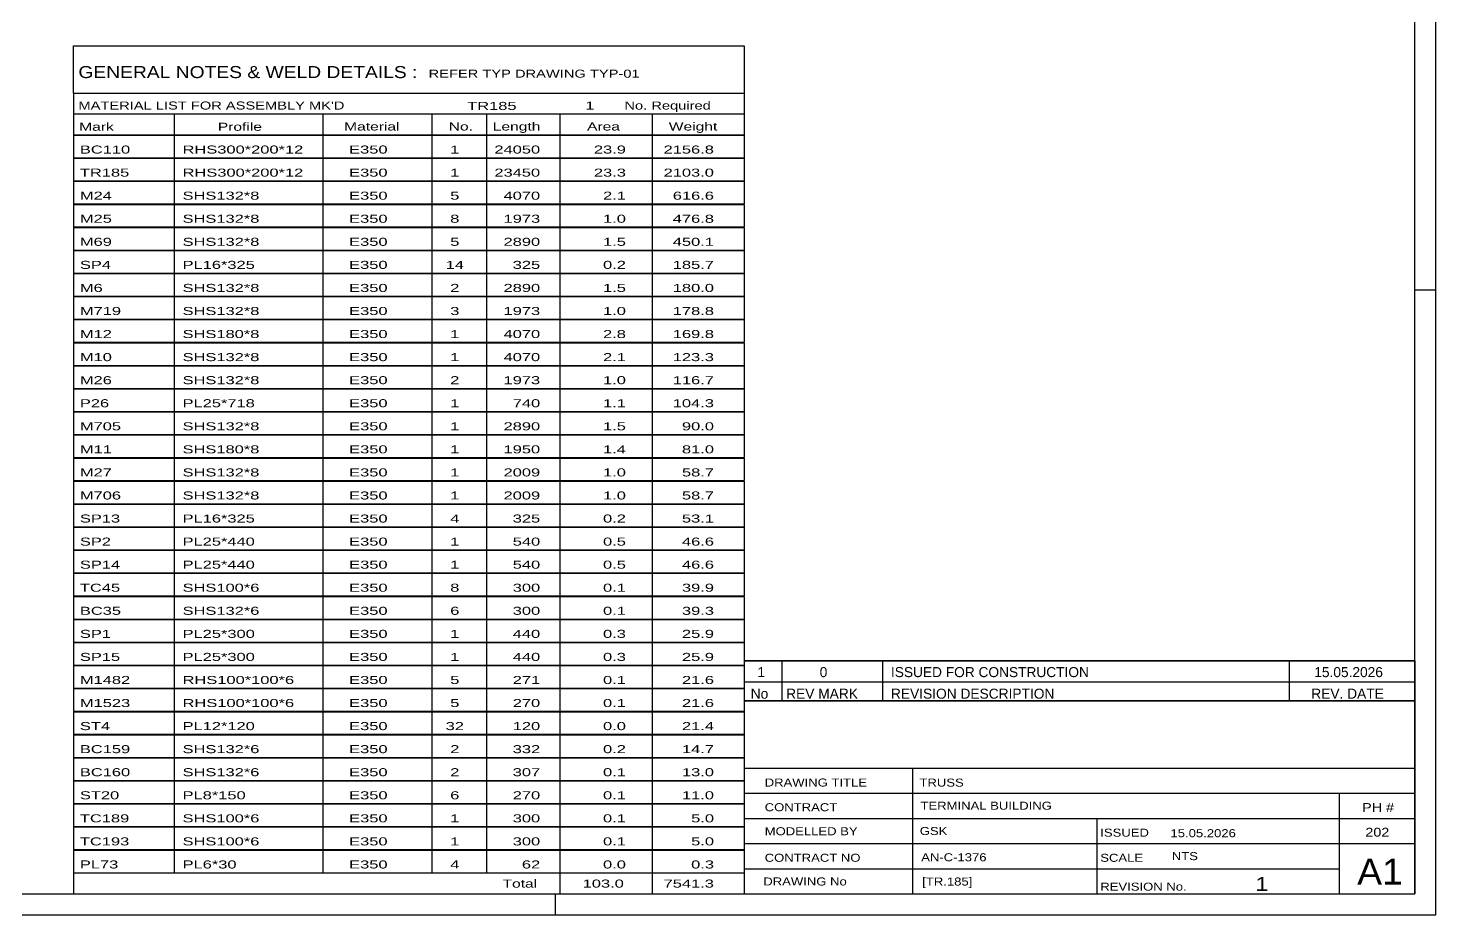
# Model space of a CAD drawing. Header units: millimetres. Extents: x -156 to 1033, y -616 to 225.
# Drawn here: x 696.7 to 1032.6, y -616.5 to -405 of the extents above; entities that cross this region are included whole.
import ezdxf

# ---------------------------------------------------------------- set-up
doc = ezdxf.new("R2010")
doc.units = ezdxf.units.MM
doc.styles.add('Arial Narrow', font='ARIALN.TTF', dxfattribs={"height": 0.2})

# ---------------------------------------------------------------- blocks, each defined once
blk = doc.blocks.new('Unknown-404205526-1162')
at = {"color": 5, "linetype": 'Continuous'}
for p, q in [((1032.58, -616.45), (1032.58, 224.55)), ((1027.58, -611.45), (1027.58, 219.55)), ((1032.58, -467.45), (1027.58, -467.45)), ((-151.42, -611.45), (1027.58, -611.45)), ((822.58, -616.45), (822.58, -611.45)), ((-156.42, -616.45), (1032.58, -616.45))]:
    blk.add_line(p, q, dxfattribs=at)
blk = doc.blocks.new('Unknown-404205526-31935')
at = {"color": 7, "linetype": 'Continuous'}
for p, q in [((867.58, -565.4), (867.58, -611.45)), ((867.58, -565.4), (1027.58, -565.4)), ((1027.58, -565.45), (1027.58, -611.45)), ((867.58, -581.45), (1027.58, -581.45)), ((907.72, -581.45), (907.72, -611.45)), ((867.58, -587.45), (1027.58, -587.45)), ((1009.58, -611.4), (1009.58, -587.4)), ((867.58, -593.45), (1027.58, -593.45)), ((951.72, -593.45), (951.72, -611.45)), ((867.58, -599.45), (1027.58, -599.45)), ((867.58, -605.45), (1009.58, -605.45)), ((867.58, -611.45), (1027.58, -611.45))]:
    blk.add_line(p, q, dxfattribs=at)
at = {"color": 7, "style": 'Arial Narrow'}
for s, height, width, p in [('DRAWING TITLE', 1.9089, 1.425378, (872.46, -585.85)), ('TRUSS', 1.909, 1.425378, (909.38, -585.87)), ('CONTRACT', 1.909, 1.425378, (872.46, -591.74)), ('TERMINAL BUILDING', 1.9089, 1.425378, (909.63, -591.38)), ('MODELLED BY', 1.9089, 1.425378, (872.46, -597.47)), ('GSK', 1.909, 1.425378, (909.46, -597.41)), ('ISSUED', 1.909, 1.425378, (952.52, -597.81)), ('15.05.2026', 1.909, 1.425378, (969.27, -597.93)), ('CONTRACT NO', 1.9089, 1.425378, (872.46, -603.79)), ('AN-C-1376', 1.909, 1.425378, (909.8, -603.67)), ('SCALE', 1.909, 1.425378, (952.52, -603.8)), ('A1', 6.204, 1.25, (1013.82, -609.25)), ('DRAWING No', 1.909, 1.425378, (872.13, -609.45)), ('[TR.185]', 1.909, 1.425378, (910.04, -609.46)), ('1', 3.34, 1.5, (989.49, -610.77)), ('REVISION No.', 1.9089, 1.425378, (952.52, -610.68))]:
    blk.add_text(s, height=height, dxfattribs=dict(at, width=width)).set_placement(p)
at = {"color": 7, "linetype": 'Continuous', "style": 'Arial Narrow'}
for s, height, width, p in [('PH #', 2.1, 1.42538, (1014.98, -591.9)), ('202', 2.1, 1.42538, (1015.76, -597.8)), ('NTS', 1.909, 1.425378, (969.58, -603.4))]:
    blk.add_text(s, height=height, dxfattribs=dict(at, width=width)).set_placement(p)
blk = doc.blocks.new('Unknown-404205526-31936')
at = {"color": 7, "linetype": 'Continuous'}
for p, q in [((867.58, -555.9), (1027.58, -555.9)), ((1027.58, -555.9), (867.58, -555.9)), ((867.58, -555.9), (867.58, -560.9)), ((876.58, -555.9), (876.58, -560.9)), ((900.58, -555.9), (900.58, -560.9)), ((997.58, -555.9), (997.58, -560.9)), ((1027.58, -555.9), (1027.58, -560.9)), ((867.58, -560.9), (1027.58, -560.9)), ((867.58, -560.9), (867.58, -565.4)), ((867.58, -560.9), (1027.58, -560.9)), ((876.58, -560.9), (876.58, -565.4)), ((900.58, -560.9), (900.58, -565.4)), ((997.58, -560.9), (997.58, -565.4)), ((1027.58, -560.9), (1027.58, -565.4)), ((1027.58, -565.4), (867.58, -565.4))]:
    blk.add_line(p, q, dxfattribs=at)
at = {"color": 7, "linetype": 'Continuous', "style": 'Arial Narrow'}
for s, height, width, p in [('1', 2.39, 1.196471, (870.73, -559.75)), ('0', 2.39, 1.196471, (885.58, -559.75)), ('ISSUED FOR CONSTRUCTION', 2.3861, 1.196471, (902.58, -559.75)), ('15.05.2026', 2.386, 1.196471, (1003.58, -559.75)), ('No', 2.386, 1.2, (869.12, -564.9)), ('REV MARK', 2.386, 1.2, (877.58, -564.9)), ('REVISION DESCRIPTION', 2.3861, 1.2, (902.58, -564.9)), ('REV. DATE', 2.386, 1.2, (1002.86, -564.9))]:
    blk.add_text(s, height=height, dxfattribs=dict(at, width=width)).set_placement(p)
blk = doc.blocks.new('Unknown-404205526-31937')
at = {"color": 7, "linetype": 'Continuous'}
for p, q in [((707.58, -409.2), (867.58, -409.2)), ((707.58, -420.45), (707.58, -409.2)), ((867.58, -409.2), (867.58, -420.45)), ((707.58, -420.45), (867.58, -420.45)), ((707.58, -420.45), (707.58, -425.45)), ((867.58, -420.45), (867.58, -425.45)), ((707.58, -425.45), (867.58, -425.45)), ((707.58, -425.45), (707.58, -430.45)), ((731.58, -425.45), (731.58, -430.45)), ((767.08, -425.45), (767.08, -430.45)), ((793.08, -425.45), (793.08, -430.45)), ((806.08, -425.45), (806.08, -430.45)), ((823.58, -425.45), (823.58, -430.45)), ((845.58, -425.45), (845.58, -430.45)), ((867.58, -425.45), (867.58, -430.45)), ((707.58, -430.45), (867.58, -430.45)), ((707.58, -430.5), (707.58, -435.9)), ((707.58, -430.5), (867.58, -430.5)), ((731.58, -430.45), (731.58, -435.95)), ((767.08, -430.45), (767.08, -435.95)), ((793.08, -430.45), (793.08, -435.95)), ((806.08, -430.45), (806.08, -435.95)), ((823.58, -430.45), (823.58, -435.95)), ((845.58, -430.45), (845.58, -435.95)), ((867.58, -430.5), (867.58, -435.9)), ((707.58, -435.9), (867.58, -435.9)), ((707.58, -436), (707.58, -441.4)), ((707.58, -436), (867.58, -436)), ((731.58, -435.95), (731.58, -441.45)), ((767.08, -435.95), (767.08, -441.45)), ((793.08, -435.95), (793.08, -441.45)), ((806.08, -435.95), (806.08, -441.45)), ((823.58, -435.95), (823.58, -441.45)), ((845.58, -435.95), (845.58, -441.45)), ((867.58, -436), (867.58, -441.4)), ((707.58, -441.4), (867.58, -441.4)), ((707.58, -441.5), (707.58, -446.9)), ((707.58, -441.5), (867.58, -441.5)), ((731.58, -441.45), (731.58, -446.95)), ((767.08, -441.45), (767.08, -446.95)), ((793.08, -441.45), (793.08, -446.95)), ((806.08, -441.45), (806.08, -446.95)), ((823.58, -441.45), (823.58, -446.95)), ((845.58, -441.45), (845.58, -446.95)), ((867.58, -441.5), (867.58, -446.9)), ((707.58, -446.9), (867.58, -446.9)), ((707.58, -447), (707.58, -452.4)), ((707.58, -447), (867.58, -447)), ((731.58, -446.95), (731.58, -452.45)), ((767.08, -446.95), (767.08, -452.45)), ((793.08, -446.95), (793.08, -452.45)), ((806.08, -446.95), (806.08, -452.45)), ((823.58, -446.95), (823.58, -452.45)), ((845.58, -446.95), (845.58, -452.45)), ((867.58, -447), (867.58, -452.4)), ((707.58, -452.4), (867.58, -452.4)), ((707.58, -452.5), (707.58, -457.9)), ((707.58, -452.5), (867.58, -452.5)), ((731.58, -452.45), (731.58, -457.95)), ((767.08, -452.45), (767.08, -457.95)), ((793.08, -452.45), (793.08, -457.95)), ((806.08, -452.45), (806.08, -457.95)), ((823.58, -452.45), (823.58, -457.95)), ((845.58, -452.45), (845.58, -457.95)), ((867.58, -452.5), (867.58, -457.9)), ((707.58, -457.9), (867.58, -457.9)), ((707.58, -458), (707.58, -463.4)), ((707.58, -458), (867.58, -458)), ((731.58, -457.95), (731.58, -463.45)), ((767.08, -457.95), (767.08, -463.45)), ((793.08, -457.95), (793.08, -463.45)), ((806.08, -457.95), (806.08, -463.45)), ((823.58, -457.95), (823.58, -463.45)), ((845.58, -457.95), (845.58, -463.45)), ((867.58, -458), (867.58, -463.4)), ((707.58, -463.4), (867.58, -463.4)), ((731.58, -463.45), (731.58, -468.95)), ((767.08, -463.45), (767.08, -468.95)), ((793.08, -463.45), (793.08, -468.95)), ((806.08, -463.45), (806.08, -468.95)), ((823.58, -463.45), (823.58, -468.95)), ((845.58, -463.45), (845.58, -468.95)), ((707.58, -463.5), (707.58, -468.9)), ((707.58, -463.5), (867.58, -463.5)), ((867.58, -463.5), (867.58, -468.9)), ((707.58, -468.9), (867.58, -468.9)), ((707.58, -469), (707.58, -474.4)), ((707.58, -469), (867.58, -469)), ((731.58, -468.95), (731.58, -474.45)), ((767.08, -468.95), (767.08, -474.45)), ((793.08, -468.95), (793.08, -474.45)), ((806.08, -468.95), (806.08, -474.45)), ((823.58, -468.95), (823.58, -474.45)), ((845.58, -468.95), (845.58, -474.45)), ((867.58, -469), (867.58, -474.4)), ((707.58, -474.4), (867.58, -474.4)), ((707.58, -474.5), (707.58, -479.9)), ((707.58, -474.5), (867.58, -474.5)), ((731.58, -474.45), (731.58, -479.95)), ((767.08, -474.45), (767.08, -479.95)), ((793.08, -474.45), (793.08, -479.95)), ((806.08, -474.45), (806.08, -479.95)), ((823.58, -474.45), (823.58, -479.95)), ((845.58, -474.45), (845.58, -479.95)), ((867.58, -474.5), (867.58, -479.9)), ((707.58, -479.9), (867.58, -479.9)), ((707.58, -480), (707.58, -485.4)), ((707.58, -480), (867.58, -480)), ((731.58, -479.95), (731.58, -485.45)), ((767.08, -479.95), (767.08, -485.45)), ((793.08, -479.95), (793.08, -485.45)), ((806.08, -479.95), (806.08, -485.45)), ((823.58, -479.95), (823.58, -485.45)), ((845.58, -479.95), (845.58, -485.45)), ((867.58, -480), (867.58, -485.4)), ((707.58, -485.4), (867.58, -485.4)), ((707.58, -485.5), (707.58, -490.9)), ((707.58, -485.5), (867.58, -485.5)), ((731.58, -485.45), (731.58, -490.95)), ((767.08, -485.45), (767.08, -490.95)), ((793.08, -485.45), (793.08, -490.95)), ((806.08, -485.45), (806.08, -490.95)), ((823.58, -485.45), (823.58, -490.95)), ((845.58, -485.45), (845.58, -490.95)), ((867.58, -485.5), (867.58, -490.9)), ((707.58, -490.9), (867.58, -490.9)), ((707.58, -491), (707.58, -496.4)), ((707.58, -491), (867.58, -491)), ((731.58, -490.95), (731.58, -496.45)), ((767.08, -490.95), (767.08, -496.45)), ((793.08, -490.95), (793.08, -496.45)), ((806.08, -490.95), (806.08, -496.45)), ((823.58, -490.95), (823.58, -496.45)), ((845.58, -490.95), (845.58, -496.45)), ((867.58, -491), (867.58, -496.4)), ((707.58, -496.4), (867.58, -496.4)), ((707.58, -496.5), (707.58, -501.9)), ((707.58, -496.5), (867.58, -496.5)), ((731.58, -496.45), (731.58, -501.95)), ((767.08, -496.45), (767.08, -501.95)), ((793.08, -496.45), (793.08, -501.95)), ((806.08, -496.45), (806.08, -501.95)), ((823.58, -496.45), (823.58, -501.95)), ((845.58, -496.45), (845.58, -501.95)), ((867.58, -496.5), (867.58, -501.9)), ((707.58, -501.9), (867.58, -501.9)), ((707.58, -502), (707.58, -507.4)), ((707.58, -502), (867.58, -502)), ((731.58, -501.95), (731.58, -507.45)), ((767.08, -501.95), (767.08, -507.45)), ((793.08, -501.95), (793.08, -507.45)), ((806.08, -501.95), (806.08, -507.45)), ((823.58, -501.95), (823.58, -507.45)), ((845.58, -501.95), (845.58, -507.45)), ((867.58, -502), (867.58, -507.4)), ((707.58, -507.4), (867.58, -507.4)), ((707.58, -507.5), (707.58, -512.9)), ((707.58, -507.5), (867.58, -507.5)), ((731.58, -507.45), (731.58, -512.95)), ((767.08, -507.45), (767.08, -512.95)), ((793.08, -507.45), (793.08, -512.95)), ((806.08, -507.45), (806.08, -512.95)), ((823.58, -507.45), (823.58, -512.95)), ((845.58, -507.45), (845.58, -512.95)), ((867.58, -507.5), (867.58, -512.9)), ((707.58, -512.9), (867.58, -512.9)), ((707.58, -513), (707.58, -518.4)), ((707.58, -513), (867.58, -513)), ((731.58, -512.95), (731.58, -518.45)), ((767.08, -512.95), (767.08, -518.45)), ((793.08, -512.95), (793.08, -518.45)), ((806.08, -512.95), (806.08, -518.45)), ((823.58, -512.95), (823.58, -518.45)), ((845.58, -512.95), (845.58, -518.45)), ((867.58, -513), (867.58, -518.4)), ((707.58, -518.4), (867.58, -518.4)), ((707.58, -518.5), (707.58, -523.9)), ((707.58, -518.5), (867.58, -518.5)), ((731.58, -518.45), (731.58, -523.95)), ((767.08, -518.45), (767.08, -523.95)), ((793.08, -518.45), (793.08, -523.95)), ((806.08, -518.45), (806.08, -523.95)), ((823.58, -518.45), (823.58, -523.95)), ((845.58, -518.45), (845.58, -523.95)), ((867.58, -518.5), (867.58, -523.9)), ((707.58, -523.9), (867.58, -523.9)), ((707.58, -524), (707.58, -529.4)), ((707.58, -524), (867.58, -524)), ((731.58, -523.95), (731.58, -529.45)), ((767.08, -523.95), (767.08, -529.45)), ((793.08, -523.95), (793.08, -529.45)), ((806.08, -523.95), (806.08, -529.45)), ((823.58, -523.95), (823.58, -529.45)), ((845.58, -523.95), (845.58, -529.45)), ((867.58, -524), (867.58, -529.4)), ((707.58, -529.4), (867.58, -529.4)), ((707.58, -529.5), (707.58, -534.9)), ((707.58, -529.5), (867.58, -529.5)), ((731.58, -529.45), (731.58, -534.95)), ((767.08, -529.45), (767.08, -534.95)), ((793.08, -529.45), (793.08, -534.95)), ((806.08, -529.45), (806.08, -534.95)), ((823.58, -529.45), (823.58, -534.95)), ((845.58, -529.45), (845.58, -534.95)), ((867.58, -529.5), (867.58, -534.9)), ((707.58, -534.9), (867.58, -534.9)), ((707.58, -535), (707.58, -540.4)), ((707.58, -535), (867.58, -535)), ((731.58, -534.95), (731.58, -540.45)), ((767.08, -534.95), (767.08, -540.45)), ((793.08, -534.95), (793.08, -540.45)), ((806.08, -534.95), (806.08, -540.45)), ((823.58, -534.95), (823.58, -540.45)), ((845.58, -534.95), (845.58, -540.45)), ((867.58, -535), (867.58, -540.4)), ((707.58, -540.4), (867.58, -540.4)), ((707.58, -540.5), (707.58, -545.9)), ((707.58, -540.5), (867.58, -540.5)), ((731.58, -540.45), (731.58, -545.95)), ((767.08, -540.45), (767.08, -545.95)), ((793.08, -540.45), (793.08, -545.95)), ((806.08, -540.45), (806.08, -545.95)), ((823.58, -540.45), (823.58, -545.95)), ((845.58, -540.45), (845.58, -545.95)), ((867.58, -540.5), (867.58, -545.9)), ((707.58, -545.9), (867.58, -545.9)), ((707.58, -546), (707.58, -551.4)), ((707.58, -546), (867.58, -546)), ((731.58, -545.95), (731.58, -551.45)), ((767.08, -545.95), (767.08, -551.45)), ((793.08, -545.95), (793.08, -551.45)), ((806.08, -545.95), (806.08, -551.45)), ((823.58, -545.95), (823.58, -551.45)), ((845.58, -545.95), (845.58, -551.45)), ((867.58, -546), (867.58, -551.4)), ((707.58, -551.4), (867.58, -551.4)), ((707.58, -551.5), (707.58, -556.9)), ((707.58, -551.5), (867.58, -551.5)), ((731.58, -551.45), (731.58, -556.95)), ((767.08, -551.45), (767.08, -556.95)), ((793.08, -551.45), (793.08, -556.95)), ((806.08, -551.45), (806.08, -556.95)), ((823.58, -551.45), (823.58, -556.95)), ((845.58, -551.45), (845.58, -556.95)), ((867.58, -551.5), (867.58, -556.9)), ((707.58, -556.9), (867.58, -556.9)), ((707.58, -557), (707.58, -562.4)), ((707.58, -557), (867.58, -557)), ((731.58, -556.95), (731.58, -562.45)), ((767.08, -556.95), (767.08, -562.45)), ((793.08, -556.95), (793.08, -562.45)), ((806.08, -556.95), (806.08, -562.45)), ((823.58, -556.95), (823.58, -562.45)), ((845.58, -556.95), (845.58, -562.45)), ((867.58, -557), (867.58, -562.4)), ((707.58, -562.4), (867.58, -562.4)), ((707.58, -562.5), (707.58, -567.9)), ((707.58, -562.5), (867.58, -562.5)), ((731.58, -562.45), (731.58, -567.95)), ((767.08, -562.45), (767.08, -567.95)), ((793.08, -562.45), (793.08, -567.95)), ((806.08, -562.45), (806.08, -567.95)), ((823.58, -562.45), (823.58, -567.95)), ((845.58, -562.45), (845.58, -567.95)), ((867.58, -562.5), (867.58, -567.9)), ((707.58, -567.9), (867.58, -567.9)), ((707.58, -568), (707.58, -573.4)), ((707.58, -568), (867.58, -568)), ((731.58, -567.95), (731.58, -573.45)), ((767.08, -567.95), (767.08, -573.45)), ((793.08, -567.95), (793.08, -573.45)), ((806.08, -567.95), (806.08, -573.45)), ((823.58, -567.95), (823.58, -573.45)), ((845.58, -567.95), (845.58, -573.45)), ((867.58, -568), (867.58, -573.4)), ((707.58, -573.4), (867.58, -573.4)), ((707.58, -573.5), (707.58, -578.9)), ((707.58, -573.5), (867.58, -573.5)), ((731.58, -573.45), (731.58, -578.95)), ((767.08, -573.45), (767.08, -578.95)), ((793.08, -573.45), (793.08, -578.95)), ((806.08, -573.45), (806.08, -578.95)), ((823.58, -573.45), (823.58, -578.95)), ((845.58, -573.45), (845.58, -578.95)), ((867.58, -573.5), (867.58, -578.9)), ((707.58, -578.9), (867.58, -578.9)), ((707.58, -579), (707.58, -584.4)), ((707.58, -579), (867.58, -579)), ((731.58, -578.95), (731.58, -584.45)), ((767.08, -578.95), (767.08, -584.45)), ((793.08, -578.95), (793.08, -584.45)), ((806.08, -578.95), (806.08, -584.45)), ((823.58, -578.95), (823.58, -584.45)), ((845.58, -578.95), (845.58, -584.45)), ((867.58, -579), (867.58, -584.4)), ((707.58, -584.4), (867.58, -584.4)), ((707.58, -584.5), (707.58, -589.9)), ((707.58, -584.5), (867.58, -584.5)), ((731.58, -584.45), (731.58, -589.95)), ((767.08, -584.45), (767.08, -589.95)), ((793.08, -584.45), (793.08, -589.95)), ((806.08, -584.45), (806.08, -589.95)), ((823.58, -584.45), (823.58, -589.95)), ((845.58, -584.45), (845.58, -589.95)), ((867.58, -584.5), (867.58, -589.9)), ((707.58, -589.9), (867.58, -589.9)), ((707.58, -590), (707.58, -595.4)), ((707.58, -590), (867.58, -590)), ((731.58, -589.95), (731.58, -595.45)), ((767.08, -589.95), (767.08, -595.45)), ((793.08, -589.95), (793.08, -595.45)), ((806.08, -589.95), (806.08, -595.45)), ((823.58, -589.95), (823.58, -595.45)), ((845.58, -589.95), (845.58, -595.45)), ((867.58, -590), (867.58, -595.4)), ((707.58, -595.4), (867.58, -595.4)), ((707.58, -595.5), (707.58, -600.9)), ((707.58, -595.5), (867.58, -595.5)), ((731.58, -595.45), (731.58, -600.95)), ((767.08, -595.45), (767.08, -600.95)), ((793.08, -595.45), (793.08, -600.95)), ((806.08, -595.45), (806.08, -600.95)), ((823.58, -595.45), (823.58, -600.95)), ((845.58, -595.45), (845.58, -600.95)), ((867.58, -595.5), (867.58, -600.9)), ((707.58, -600.9), (867.58, -600.9)), ((707.58, -601), (707.58, -606.4)), ((707.58, -601), (867.58, -601)), ((731.58, -600.95), (731.58, -606.45)), ((767.08, -600.95), (767.08, -606.45)), ((793.08, -600.95), (793.08, -606.45)), ((806.08, -600.95), (806.08, -606.45)), ((823.58, -600.95), (823.58, -606.45)), ((845.58, -600.95), (845.58, -606.45)), ((867.58, -601), (867.58, -606.4)), ((707.58, -606.4), (867.58, -606.4)), ((707.58, -606.45), (867.58, -606.45)), ((707.58, -606.45), (707.58, -611.45)), ((823.58, -606.45), (823.58, -611.45)), ((845.58, -606.45), (845.58, -611.45)), ((867.58, -606.45), (867.58, -611.45)), ((707.58, -611.45), (867.58, -611.45))]:
    blk.add_line(p, q, dxfattribs=at)
at = {"color": 7, "style": 'Arial Narrow'}
for s, height, width, p in [('GENERAL NOTES & WELD DETAILS :', 2.8633, 1.4, (708.73, -416.89)), ('REFER TYP DRAWING TYP-01', 1.9089, 1.6, (792.28, -416.79)), ("MATERIAL LIST FOR ASSEMBLY MK'D", 1.9089, 1.6, (708.73, -424.39)), ('TR185', 1.909, 1.794707, (801.48, -424.48)), ('1', 1.91, 1.794707, (829.66, -424.39)), ('No. Required', 1.9089, 1.6, (838.99, -424.39)), ('Mark', 1.909, 1.7, (708.91, -429.45)), ('Profile', 1.909, 1.7, (741.99, -429.45)), ('Material', 1.909, 1.7, (772.12, -429.39)), ('No.', 1.909, 1.7, (797.08, -429.39)), ('Length', 1.909, 1.7, (807.58, -429.39)), ('Area', 1.909, 1.7, (830.08, -429.39)), ('Weight', 1.909, 1.7, (849.58, -429.39))]:
    blk.add_text(s, height=height, dxfattribs=dict(at, width=width)).set_placement(p)
at = {"color": 7, "linetype": 'Continuous', "style": 'Arial Narrow'}
for s, height, width, p in [('BC110', 1.909, 1.794707, (709.08, -434.89)), ('RHS300*200*12', 1.9089, 1.794707, (733.58, -434.89)), ('E350', 1.909, 1.794707, (773.32, -434.89)), ('1', 1.91, 1.794707, (797.43, -434.89)), ('24050', 1.909, 1.794707, (807.97, -434.89)), ('23.9', 1.909, 1.794707, (831.71, -434.89)), ('2156.8', 1.909, 1.794707, (848.34, -434.89)), ('TR185', 1.909, 1.794707, (709.08, -440.39)), ('RHS300*200*12', 1.9089, 1.794707, (733.58, -440.39)), ('E350', 1.909, 1.794707, (773.32, -440.39)), ('1', 1.91, 1.794707, (797.43, -440.39)), ('23450', 1.909, 1.794707, (807.97, -440.39)), ('23.3', 1.909, 1.794707, (831.71, -440.39)), ('2103.0', 1.909, 1.794707, (848.34, -440.39)), ('M24', 1.909, 1.794707, (709.08, -445.89)), ('SHS132*8', 1.909, 1.794707, (733.58, -445.89)), ('E350', 1.909, 1.794707, (773.32, -445.89)), ('5', 1.91, 1.794707, (797.43, -445.89)), ('4070', 1.909, 1.794707, (810.16, -445.89)), ('2.1', 1.909, 1.794707, (833.89, -445.89)), ('616.6', 1.909, 1.794707, (850.53, -445.89)), ('M25', 1.909, 1.794707, (709.08, -451.39)), ('SHS132*8', 1.909, 1.794707, (733.58, -451.39)), ('E350', 1.909, 1.794707, (773.32, -451.39)), ('8', 1.91, 1.794707, (797.43, -451.39)), ('1973', 1.909, 1.794707, (810.16, -451.39)), ('1.0', 1.909, 1.794707, (833.89, -451.39)), ('476.8', 1.909, 1.794707, (850.53, -451.39)), ('M69', 1.909, 1.794707, (709.08, -456.89)), ('SHS132*8', 1.909, 1.794707, (733.58, -456.89)), ('E350', 1.909, 1.794707, (773.32, -456.89)), ('5', 1.91, 1.794707, (797.43, -456.89)), ('2890', 1.909, 1.794707, (810.16, -456.89)), ('1.5', 1.909, 1.794707, (833.89, -456.89)), ('450.1', 1.909, 1.794707, (850.53, -456.89)), ('SP4', 1.909, 1.794707, (709.08, -462.39)), ('PL16*325', 1.909, 1.794707, (733.58, -462.39)), ('E350', 1.909, 1.794707, (773.32, -462.39)), ('14', 1.909, 1.794707, (796.34, -462.39)), ('325', 1.909, 1.794707, (812.35, -462.39)), ('0.2', 1.909, 1.794707, (833.89, -462.39)), ('185.7', 1.909, 1.794707, (850.53, -462.39)), ('M6', 1.909, 1.794707, (709.08, -467.89)), ('SHS132*8', 1.909, 1.794707, (733.58, -467.89)), ('E350', 1.909, 1.794707, (773.32, -467.89)), ('2', 1.91, 1.794707, (797.43, -467.89)), ('2890', 1.909, 1.794707, (810.16, -467.89)), ('1.5', 1.909, 1.794707, (833.89, -467.89)), ('180.0', 1.909, 1.794707, (850.53, -467.89)), ('M719', 1.909, 1.794707, (709.08, -473.39)), ('SHS132*8', 1.909, 1.794707, (733.58, -473.39)), ('E350', 1.909, 1.794707, (773.32, -473.39)), ('3', 1.91, 1.794707, (797.43, -473.39)), ('1973', 1.909, 1.794707, (810.16, -473.39)), ('1.0', 1.909, 1.794707, (833.89, -473.39)), ('178.8', 1.909, 1.794707, (850.53, -473.39)), ('M12', 1.909, 1.794707, (709.08, -478.89)), ('SHS180*8', 1.909, 1.794707, (733.58, -478.89)), ('E350', 1.909, 1.794707, (773.32, -478.89)), ('1', 1.91, 1.794707, (797.43, -478.89)), ('4070', 1.909, 1.794707, (810.16, -478.89)), ('2.8', 1.909, 1.794707, (833.89, -478.89)), ('169.8', 1.909, 1.794707, (850.53, -478.89)), ('M10', 1.909, 1.794707, (709.08, -484.39)), ('SHS132*8', 1.909, 1.794707, (733.58, -484.39)), ('E350', 1.909, 1.794707, (773.32, -484.39)), ('1', 1.91, 1.794707, (797.43, -484.39)), ('4070', 1.909, 1.794707, (810.16, -484.39)), ('2.1', 1.909, 1.794707, (833.89, -484.39)), ('123.3', 1.909, 1.794707, (850.53, -484.39)), ('M26', 1.909, 1.794707, (709.08, -489.89)), ('SHS132*8', 1.909, 1.794707, (733.58, -489.89)), ('E350', 1.909, 1.794707, (773.32, -489.89)), ('2', 1.91, 1.794707, (797.43, -489.89)), ('1973', 1.909, 1.794707, (810.16, -489.89)), ('1.0', 1.909, 1.794707, (833.89, -489.89)), ('116.7', 1.909, 1.794707, (850.53, -489.89)), ('P26', 1.909, 1.794707, (709.08, -495.39)), ('PL25*718', 1.909, 1.794707, (733.58, -495.39)), ('E350', 1.909, 1.794707, (773.32, -495.39)), ('1', 1.91, 1.794707, (797.43, -495.39)), ('740', 1.909, 1.794707, (812.35, -495.39)), ('1.1', 1.909, 1.794707, (833.89, -495.39)), ('104.3', 1.909, 1.794707, (850.53, -495.39)), ('M705', 1.909, 1.794707, (709.08, -500.89)), ('SHS132*8', 1.909, 1.794707, (733.58, -500.89)), ('E350', 1.909, 1.794707, (773.32, -500.89)), ('1', 1.91, 1.794707, (797.43, -500.89)), ('2890', 1.909, 1.794707, (810.16, -500.89)), ('1.5', 1.909, 1.794707, (833.89, -500.89)), ('90.0', 1.909, 1.794707, (852.72, -500.89)), ('M11', 1.909, 1.794707, (709.08, -506.39)), ('SHS180*8', 1.909, 1.794707, (733.58, -506.39)), ('E350', 1.909, 1.794707, (773.32, -506.39)), ('1', 1.91, 1.794707, (797.43, -506.39)), ('1950', 1.909, 1.794707, (810.16, -506.39)), ('1.4', 1.909, 1.794707, (833.89, -506.39)), ('81.0', 1.909, 1.794707, (852.72, -506.39)), ('M27', 1.909, 1.794707, (709.08, -511.89)), ('SHS132*8', 1.909, 1.794707, (733.58, -511.89)), ('E350', 1.909, 1.794707, (773.32, -511.89)), ('1', 1.91, 1.794707, (797.43, -511.89)), ('2009', 1.909, 1.794707, (810.16, -511.89)), ('1.0', 1.909, 1.794707, (833.89, -511.89)), ('58.7', 1.909, 1.794707, (852.72, -511.89)), ('M706', 1.909, 1.794707, (709.08, -517.39)), ('SHS132*8', 1.909, 1.794707, (733.58, -517.39)), ('E350', 1.909, 1.794707, (773.32, -517.39)), ('1', 1.91, 1.794707, (797.43, -517.39)), ('2009', 1.909, 1.794707, (810.16, -517.39)), ('1.0', 1.909, 1.794707, (833.89, -517.39)), ('58.7', 1.909, 1.794707, (852.72, -517.39)), ('SP13', 1.909, 1.794707, (709.08, -522.89)), ('PL16*325', 1.909, 1.794707, (733.58, -522.89)), ('E350', 1.909, 1.794707, (773.32, -522.89)), ('4', 1.91, 1.794707, (797.43, -522.89)), ('325', 1.909, 1.794707, (812.35, -522.89)), ('0.2', 1.909, 1.794707, (833.89, -522.89)), ('53.1', 1.909, 1.794707, (852.72, -522.89)), ('SP2', 1.909, 1.794707, (709.08, -528.39)), ('PL25*440', 1.909, 1.794707, (733.58, -528.39)), ('E350', 1.909, 1.794707, (773.32, -528.39)), ('1', 1.91, 1.794707, (797.43, -528.39)), ('540', 1.909, 1.794707, (812.35, -528.39)), ('0.5', 1.909, 1.794707, (833.89, -528.39)), ('46.6', 1.909, 1.794707, (852.72, -528.39)), ('SP14', 1.909, 1.794707, (709.08, -533.89)), ('PL25*440', 1.909, 1.794707, (733.58, -533.89)), ('E350', 1.909, 1.794707, (773.32, -533.89)), ('1', 1.91, 1.794707, (797.43, -533.89)), ('540', 1.909, 1.794707, (812.35, -533.89)), ('0.5', 1.909, 1.794707, (833.89, -533.89)), ('46.6', 1.909, 1.794707, (852.72, -533.89)), ('TC45', 1.909, 1.794707, (709.08, -539.39)), ('SHS100*6', 1.909, 1.794707, (733.58, -539.39)), ('E350', 1.909, 1.794707, (773.32, -539.39)), ('8', 1.91, 1.794707, (797.43, -539.39)), ('300', 1.909, 1.794707, (812.35, -539.39)), ('0.1', 1.909, 1.794707, (833.89, -539.39)), ('39.9', 1.909, 1.794707, (852.72, -539.39)), ('BC35', 1.909, 1.794707, (709.08, -544.89)), ('SHS132*6', 1.909, 1.794707, (733.58, -544.89)), ('E350', 1.909, 1.794707, (773.32, -544.89)), ('6', 1.91, 1.794707, (797.43, -544.89)), ('300', 1.909, 1.794707, (812.35, -544.89)), ('0.1', 1.909, 1.794707, (833.89, -544.89)), ('39.3', 1.909, 1.794707, (852.72, -544.89)), ('SP1', 1.909, 1.794707, (709.08, -550.39)), ('PL25*300', 1.909, 1.794707, (733.58, -550.39)), ('E350', 1.909, 1.794707, (773.32, -550.39)), ('1', 1.91, 1.794707, (797.43, -550.39)), ('440', 1.909, 1.794707, (812.35, -550.39)), ('0.3', 1.909, 1.794707, (833.89, -550.39)), ('25.9', 1.909, 1.794707, (852.72, -550.39)), ('SP15', 1.909, 1.794707, (709.08, -555.89)), ('PL25*300', 1.909, 1.794707, (733.58, -555.89)), ('E350', 1.909, 1.794707, (773.32, -555.89)), ('1', 1.91, 1.794707, (797.43, -555.89)), ('440', 1.909, 1.794707, (812.35, -555.89)), ('0.3', 1.909, 1.794707, (833.89, -555.89)), ('25.9', 1.909, 1.794707, (852.72, -555.89)), ('M1482', 1.909, 1.794707, (709.08, -561.39)), ('RHS100*100*6', 1.9089, 1.794707, (733.58, -561.39)), ('E350', 1.909, 1.794707, (773.32, -561.39)), ('5', 1.91, 1.794707, (797.43, -561.39)), ('271', 1.909, 1.794707, (812.35, -561.39)), ('0.1', 1.909, 1.794707, (833.89, -561.39)), ('21.6', 1.909, 1.794707, (852.72, -561.39)), ('M1523', 1.909, 1.794707, (709.08, -566.89)), ('RHS100*100*6', 1.9089, 1.794707, (733.58, -566.89)), ('E350', 1.909, 1.794707, (773.32, -566.89)), ('5', 1.91, 1.794707, (797.43, -566.89)), ('270', 1.909, 1.794707, (812.35, -566.89)), ('0.1', 1.909, 1.794707, (833.89, -566.89)), ('21.6', 1.909, 1.794707, (852.72, -566.89)), ('ST4', 1.909, 1.794707, (709.08, -572.39)), ('PL12*120', 1.909, 1.794707, (733.58, -572.39)), ('E350', 1.909, 1.794707, (773.32, -572.39)), ('32', 1.909, 1.794707, (796.34, -572.39)), ('120', 1.909, 1.794707, (812.35, -572.39)), ('0.0', 1.909, 1.794707, (833.89, -572.39)), ('21.4', 1.909, 1.794707, (852.72, -572.39)), ('BC159', 1.909, 1.794707, (709.08, -577.89)), ('SHS132*6', 1.909, 1.794707, (733.58, -577.89)), ('E350', 1.909, 1.794707, (773.32, -577.89)), ('2', 1.91, 1.794707, (797.43, -577.89)), ('332', 1.909, 1.794707, (812.35, -577.89)), ('0.2', 1.909, 1.794707, (833.89, -577.89)), ('14.7', 1.909, 1.794707, (852.72, -577.89)), ('BC160', 1.909, 1.794707, (709.08, -583.39)), ('SHS132*6', 1.909, 1.794707, (733.58, -583.39)), ('E350', 1.909, 1.794707, (773.32, -583.39)), ('2', 1.91, 1.794707, (797.43, -583.39)), ('307', 1.909, 1.794707, (812.35, -583.39)), ('0.1', 1.909, 1.794707, (833.89, -583.39)), ('13.0', 1.909, 1.794707, (852.72, -583.39)), ('ST20', 1.909, 1.794707, (709.08, -588.89)), ('PL8*150', 1.909, 1.794707, (733.58, -588.89)), ('E350', 1.909, 1.794707, (773.32, -588.89)), ('6', 1.91, 1.794707, (797.43, -588.89)), ('270', 1.909, 1.794707, (812.35, -588.89)), ('0.1', 1.909, 1.794707, (833.89, -588.89)), ('11.0', 1.909, 1.794707, (852.72, -588.89)), ('TC189', 1.909, 1.794707, (709.08, -594.39)), ('SHS100*6', 1.909, 1.794707, (733.58, -594.39)), ('E350', 1.909, 1.794707, (773.32, -594.39)), ('1', 1.91, 1.794707, (797.43, -594.39)), ('300', 1.909, 1.794707, (812.35, -594.39)), ('0.1', 1.909, 1.794707, (833.89, -594.39)), ('5.0', 1.909, 1.794707, (854.91, -594.39)), ('TC193', 1.909, 1.794707, (709.08, -599.89)), ('SHS100*6', 1.909, 1.794707, (733.58, -599.89)), ('E350', 1.909, 1.794707, (773.32, -599.89)), ('1', 1.91, 1.794707, (797.43, -599.89)), ('300', 1.909, 1.794707, (812.35, -599.89)), ('0.1', 1.909, 1.794707, (833.89, -599.89)), ('5.0', 1.909, 1.794707, (854.91, -599.89)), ('PL73', 1.909, 1.794707, (709.08, -605.39)), ('PL6*30', 1.909, 1.794707, (733.58, -605.39)), ('E350', 1.909, 1.794707, (773.32, -605.39)), ('4', 1.91, 1.794707, (797.43, -605.39)), ('62', 1.909, 1.794707, (814.53, -605.39)), ('0.0', 1.909, 1.794707, (833.89, -605.39)), ('0.3', 1.909, 1.794707, (854.91, -605.39)), ('Total', 1.909, 1.7, (809.91, -609.95)), ('103.0', 1.909, 1.794707, (829.03, -609.95)), ('7541.3', 1.909, 1.794707, (848.34, -609.95))]:
    blk.add_text(s, height=height, dxfattribs=dict(at, width=width)).set_placement(p)

msp = doc.modelspace()

# ---------------------------------------------------------------- block references
for name in ['Unknown-404205526-1162', 'Unknown-404205526-31937', 'Unknown-404205526-31936', 'Unknown-404205526-31935']:
    msp.add_blockref(name, (0, 0))

doc.saveas('drawing.dxf')
